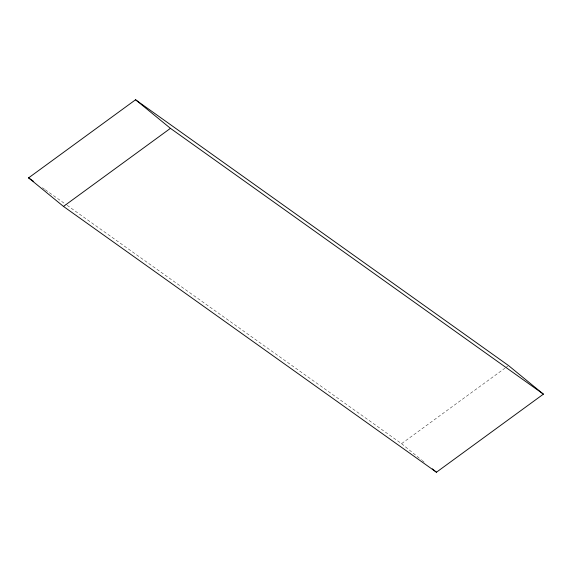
<?xml version="1.0" encoding="UTF-8"?>
<svg xmlns="http://www.w3.org/2000/svg" width="572" height="572" viewBox="0 0 572 572"><rect width="100%" height="100%" fill="white"/><g stroke="black" fill="none" stroke-linecap="round" stroke-linejoin="round"><path stroke-width="0.43" stroke-dasharray="2.86 2.15" d="M67.131 205.327L401.573 443.657L504.94 368.182M505.662 367.66L507.814 366.087M42.414 187.709L44.595 189.26M45.324 189.782L66.409 204.805M401.573 443.657L421.4 459.909M422.086 460.467L424.138 462.147"/><path stroke-width="0.86" d="M28.6 177.863L135.564 99.771L508.529 365.565L543.4 394.144L436.443 472.229L63.478 206.435L28.6 177.863L33.691 181.488M63.478 206.435L170.435 128.343L543.4 394.144M135.564 99.771L170.435 128.343M432.346 468.868L436.443 472.229"/></g></svg>
